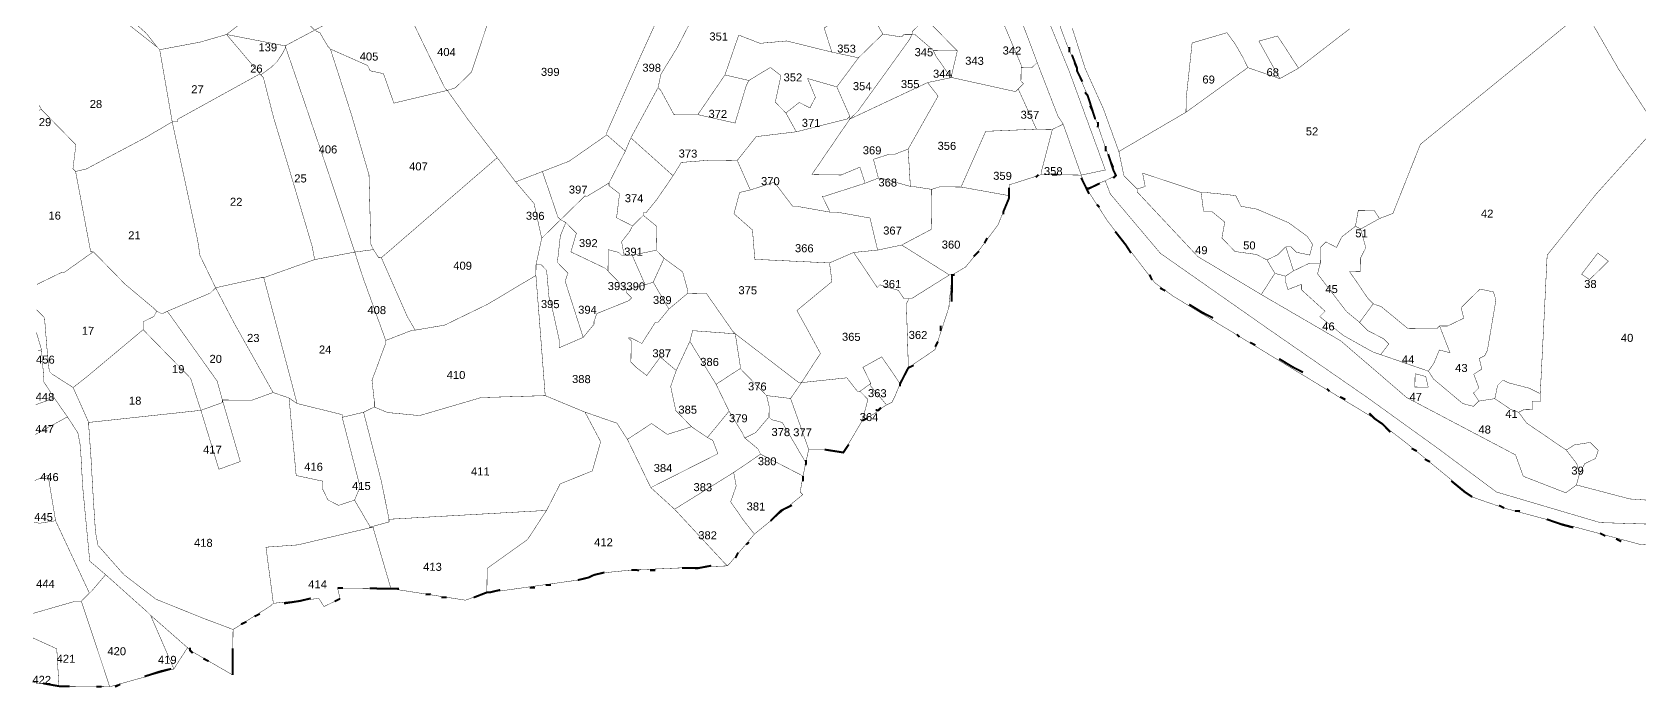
# Model space of a CAD drawing. Header units: metres. Extents: x 301380 to 306099, y 1982558 to 1991216.
# Drawn here: x 301380 to 303798, y 1982558 to 1983544 of the extents above; entities that cross this region are included whole.
import ezdxf

# ---------------------------------------------------------------- set-up
doc = ezdxf.new("R2010")
doc.units = ezdxf.units.M
for name, color, linetype in [('SURVEY NO.', 7, 'Continuous'), ('SURVEY PLOT BOUNDARY', 35, 'Continuous'), ('VILLAGE BOUNDARY', 212, 'Continuous')]:
    doc.layers.add(name, color=color, linetype=linetype)
doc.styles.add('PDF Arial', font='arial.ttf')

# ---------------------------------------------------------------- blocks, each defined once
blk = doc.blocks.new('THTU')
at = {"layer": 'SURVEY PLOT BOUNDARY', "lineweight": 18, "const_width": 0.602}
for points in [[(302916.7, 1983578.2), (302936.2, 1983525.8), (302951.8, 1983489.5), (302951.8, 1983485.5), (302967.4, 1983449.2), (302990.7, 1983380.8), (303010.1, 1983328.4), (302994, 1983320.5), (302965.8, 1983308.8), (302958, 1983329), (302994.2, 1983336.6), (302939.7, 1983485.7), (302885.1, 1983618.7)], [(302885.1, 1983618.7), (302939.7, 1983485.7), (302994.2, 1983336.6), (302958, 1983329), (302930.8, 1983405.5), (302922.9, 1983417.7), (302899.5, 1983478.1), (302891.7, 1983498.3), (302864.5, 1983570.8)], [(301520.6, 1983570.3), (301552.4, 1983541.8), (301568.2, 1983521.6), (301516.5, 1983562.3)], [(301516.5, 1983562.3), (301568.2, 1983521.6), (301572.2, 1983517.5), (301591, 1983409), (301550.6, 1983385.3), (301461.8, 1983338.2), (301445.7, 1983334.4), (301441.7, 1983338.5), (301446.2, 1983374.5), (301394.6, 1983427.3), (301390.7, 1983434.3), (301394.6, 1983427.3), (301390.6, 1983426.6), (301394.6, 1983427.3), (301446.2, 1983374.5), (301441.7, 1983338.5), (301445.7, 1983334.4), (301468.4, 1983213.8), (301472.4, 1983213.7), (301427.9, 1983182.1), (301423.9, 1983182.2), (301387.6, 1983164.6), (301423.9, 1983182.2), (301427.9, 1983182.1), (301472.4, 1983213.7), (301520, 1983165), (301563.7, 1983128.4), (301567.6, 1983124.4), (301563.5, 1983116.4), (301547.4, 1983108.5), (301547.3, 1983096.5), (301462.2, 1983025.3), (301442, 1983009.5), (301410.1, 1983029.9), (301406.1, 1983033.9), (301402.5, 1983070.1), (301399, 1983114.3), (301387.2, 1983126.4), (301399, 1983114.3), (301402.5, 1983070.1), (301406.1, 1983033.9), (301410.1, 1983029.9), (301442, 1983009.5), (301465.4, 1982957), (301465.4, 1982953), (301468.8, 1982904.8), (301472.2, 1982844.6), (301475.6, 1982792.4), (301479.3, 1982772.3), (301515, 1982731.8), (301518.9, 1982727.7), (301566.7, 1982691.1), (301638.5, 1982662.2), (301682.5, 1982645.6), (301681.7, 1982577.4), (301617.9, 1982614.2), (301614, 1982618.3), (301558.4, 1982667.1), (301554.4, 1982671.2), (301490.9, 1982728.1), (301467, 1982748.4), (301456.3, 1982860.9), (301453, 1982921.1), (301449.2, 1982941.2), (301433.4, 1982965.4), (301385, 1982938.8), (301433.4, 1982965.4), (301449.2, 1982941.2), (301453, 1982921.1), (301456.3, 1982860.9), (301467, 1982748.4), (301490.9, 1982728.1), (301470.5, 1982704.2), (301466.5, 1982700.2), (301415.6, 1982809.2), (301404.3, 1982877.5), (301384.2, 1982869.7), (301404.3, 1982877.5), (301415.6, 1982809.2), (301391.5, 1982805.4), (301383.5, 1982806.9), (301391.5, 1982805.4), (301415.6, 1982809.2), (301466.5, 1982700.2), (301454.3, 1982688.4), (301446.3, 1982688.4), (301381.9, 1982669.9), (301446.3, 1982688.4), (301454.3, 1982688.4), (301493.1, 1982571.6), (301496.9, 1982559.5), (301420.7, 1982560.4), (301417.4, 1982616.6), (301381.5, 1982633), (301417.4, 1982616.6), (301420.7, 1982560.4), (301392.7, 1982564.7), (301380.7, 1982566)], [(302944.5, 1983549.8), (302963.8, 1983489.4), (302991.2, 1983428.9), (303014.5, 1983364.4), (303022.1, 1983328.2), (303042, 1983308), (303041.9, 1983303.9), (303133.1, 1983206.6), (303228.7, 1983149.3), (303348.2, 1983079.7), (303447.5, 1982994.3), (303611, 1982908.2), (303622.7, 1982876), (303686.6, 1982851.2), (303702.7, 1982863), (303782.7, 1982842), (303919, 1982832.4)], [(303938.7, 1982800.1), (303738.2, 1982806.4), (303582.3, 1982852.4), (303494.8, 1982917.6), (303387.4, 1982995), (303240.1, 1983097), (303077, 1983211.3), (303001.8, 1983300.4), (302994, 1983320.5), (303010.1, 1983328.4), (302990.7, 1983380.8), (302967.4, 1983449.2), (302951.8, 1983485.5), (302951.8, 1983489.5), (302936.2, 1983525.8), (302916.7, 1983578.2)], [(303918.2, 1982764.2), (303798, 1982773.7), (303594, 1982828.2), (303546.1, 1982844.8), (303446.7, 1982926.2), (303399, 1982962.8), (303096.3, 1983146.8), (303068.4, 1983167.2), (302997.3, 1983260.3), (302965.8, 1983308.8), (302994, 1983320.5), (303001.8, 1983300.4), (303077, 1983211.3), (303240.1, 1983097), (303387.4, 1982995), (303494.8, 1982917.6), (303582.3, 1982852.4), (303738.2, 1982806.4), (303938.7, 1982800.1)], [(302355.8, 1983640.9), (302294.1, 1983505.2), (302244.7, 1983393.4), (302244.6, 1983389.4), (302188, 1983349.9), (302107.4, 1983318.7), (302079.8, 1983355.2), (302036.3, 1983411.8), (302004.7, 1983456.3), (302016.8, 1983460.2), (302029, 1983472.1), (302041.1, 1983484), (302070.2, 1983571.9)], [(303361.7, 1983549), (303284.8, 1983489.7), (303253.2, 1983538.2), (303225.1, 1983530.5), (303256.5, 1983474), (303208.5, 1983490.6), (303200.7, 1983506.7), (303188.9, 1983526.9), (303177.1, 1983543.1), (303124.7, 1983527.7), (303115.7, 1983443.5), (303115.5, 1983423.5), (303014.5, 1983364.4), (302991.2, 1983428.9), (302963.8, 1983489.4), (302944.5, 1983549.8)], [(303715, 1983577), (303638, 1983513.7), (303468, 1983375.3), (303426.7, 1983271.4), (303406.5, 1983263.6), (303398.6, 1983275.8), (303374.6, 1983276), (303370.3, 1983252), (303350, 1983236.2), (303341.8, 1983220.2), (303325.9, 1983228.5), (303317.8, 1983220.5), (303317.5, 1983196.5), (303301.4, 1983196.6), (303277.2, 1983184.9), (303265.6, 1983221.1), (303273.6, 1983221), (303281.6, 1983212.9), (303301.6, 1983208.7), (303305.8, 1983224.7), (303297.9, 1983236.8), (303270, 1983257.2), (303222.1, 1983277.8), (303198.1, 1983282.1), (303190.3, 1983298.2), (303146.2, 1983302.7), (303138.2, 1983302.8), (303050.3, 1983331.9), (303054.1, 1983311.8), (303042, 1983308), (303022.1, 1983328.2), (303014.5, 1983364.4), (303115.5, 1983423.5), (303208.5, 1983490.6), (303256.5, 1983474), (303284.8, 1983489.7), (303361.7, 1983549)], [(302571.4, 1983550.1), (302583, 1983513.9), (302515, 1983530.7), (302474.9, 1983527.1), (302442.9, 1983539.5), (302422.2, 1983479.6), (302381.4, 1983419.9), (302345.3, 1983420.3), (302325.6, 1983456.6), (302321.7, 1983460.7), (302325.9, 1983480.7), (302350.4, 1983520.6), (302399.7, 1983616.3)], [(303821.2, 1983399.3), (303731.9, 1983300), (303658.6, 1983208.6), (303653.3, 1983100.3), (303648.2, 1983000.1), (303632.2, 1983008.3), (303600.2, 1983016.7), (303592.2, 1983020.8), (303584.1, 1983012.8), (303579.9, 1982992.8), (303555.8, 1982989.1), (303547.9, 1983001.2), (303556, 1983009.1), (303548.2, 1983029.3), (303560.3, 1983037.2), (303556.5, 1983053.3), (303564.6, 1983057.2), (303568.7, 1983065.2), (303581.6, 1983141.2), (303577.7, 1983153.3), (303557.7, 1983157.6), (303529.3, 1983129.8), (303533.1, 1983113.7), (303508.9, 1983102), (303496.9, 1983102.1), (303492.8, 1983098.1), (303448.7, 1983098.6), (303409, 1983131.2), (303397, 1983135.4), (303389.1, 1983143.5), (303361.5, 1983183.9), (303377.5, 1983183.7), (303377.7, 1983203.8), (303385.9, 1983219.7), (303378.2, 1983247.9), (303406.5, 1983263.6), (303426.7, 1983271.4), (303468, 1983375.3), (303638, 1983513.7), (303715, 1983577), (303766.1, 1983488.2), (303813.4, 1983415.4)], [(303919, 1982832.4), (303782.7, 1982842), (303702.7, 1982863), (303706.9, 1982879), (303715.1, 1982895), (303731.3, 1982902.8), (303735.4, 1982914.8), (303723.5, 1982927), (303699.4, 1982923.2), (303687.3, 1982915.4), (303627.6, 1982956.2), (303615.7, 1982972.3), (303623.8, 1982976.3), (303635.9, 1982976.1), (303636, 1982988.2), (303648, 1982988), (303648.2, 1983000.1), (303653.3, 1983100.3), (303658.6, 1983208.6), (303731.9, 1983300), (303821.2, 1983399.3)]]:
    blk.add_lwpolyline(points, dxfattribs=at)
for points in [[(301766, 1983631.6), (301693, 1983556.2), (301672.7, 1983540.4), (301632.5, 1983528.8), (301572.2, 1983517.5), (301568.2, 1983521.6), (301552.4, 1983541.8), (301520.6, 1983570.3), (301512.7, 1983578.4), (301436.3, 1983563.2), (301424.3, 1983567.3), (301428.8, 1983603.4), (301433, 1983619.4), (301577.5, 1983629.8), (301674.4, 1983688.8), (301730.9, 1983712.3), (301758.3, 1983651.8)], [(303784.8, 1983716.6), (303800.7, 1983704.4), (303896, 1983619.1), (303979.3, 1983541.9), (304086.6, 1983448.4), (304086.3, 1983428.3), (304032.9, 1983312.6), (304024.5, 1983284.6), (303917, 1983350), (303821.2, 1983399.3), (303813.4, 1983415.4), (303766.1, 1983488.2), (303715, 1983577), (303659.2, 1983605.8), (303583.6, 1983658.8), (303515.9, 1983707.7), (303496, 1983720)], [(302399.7, 1983616.3), (302350.4, 1983520.6), (302325.9, 1983480.7), (302321.7, 1983460.7), (302280.7, 1983384.9), (302272.4, 1983365), (302244.6, 1983389.4), (302244.7, 1983393.4), (302294.1, 1983505.2), (302355.8, 1983640.9)], [(301946, 1983585.4), (301945.9, 1983573.4), (302000.7, 1983460.4), (302004.7, 1983456.3), (301924.3, 1983437.2), (301908.7, 1983481.5), (301888.7, 1983485.8), (301884.8, 1983493.8), (301828.9, 1983518.5), (301825, 1983522.6), (301813.2, 1983542.8), (301805.2, 1983546.9), (301894, 1983594)], [(302018, 1983568.5), (302070.2, 1983571.9), (302041.1, 1983484), (302029, 1983472.1), (302016.8, 1983460.2), (302004.7, 1983456.3), (302000.7, 1983460.4), (301945.9, 1983573.4), (301946, 1983585.4), (301990.4, 1983609), (302006.1, 1983580.7), (302006.1, 1983576.7)], [(302659.6, 1983541.1), (302623, 1983505.4), (302583, 1983513.9), (302571.4, 1983550.1), (302632, 1983589.5)], [(302708.4, 1983604.7), (302720, 1983560.4), (302703.7, 1983544.6), (302703.7, 1983540.6), (302691.6, 1983540.7), (302687.6, 1983536.7), (302659.6, 1983541.1), (302632, 1983589.5), (302700.4, 1983604.8)], [(302768.5, 1983592), (302772.2, 1983567.8), (302792.2, 1983567.6), (302840.3, 1983559), (302867.6, 1983494.5), (302867.3, 1983470.5), (302871.3, 1983466.4), (302859.1, 1983454.5), (302763.1, 1983475.7), (302763.1, 1983479.7), (302771.6, 1983515.7), (302767.6, 1983519.8), (302747.8, 1983540), (302724, 1983564.4), (302720, 1983560.4), (302708.4, 1983604.7)], [(302891.7, 1983498.3), (302883.6, 1983490.3), (302867.6, 1983490.5), (302867.6, 1983494.5), (302840.3, 1983559), (302832.4, 1983575.2), (302836.5, 1983579.1), (302856.7, 1983595), (302864.5, 1983570.8)], [(301805.2, 1983546.9), (301760.8, 1983523.3), (301672.7, 1983540.4), (301693, 1983556.2), (301781.4, 1983571.3)], [(302771.6, 1983515.7), (302735.5, 1983516.1), (302731.5, 1983520.2), (302707.7, 1983540.5), (302703.7, 1983540.6), (302703.7, 1983544.6), (302720, 1983560.4), (302724, 1983564.4), (302747.8, 1983540), (302767.6, 1983519.8)], [(301724.2, 1983479.6), (301720.2, 1983479.7), (301599.1, 1983412.9), (301599, 1983408.9), (301591, 1983409), (301572.2, 1983517.5), (301632.5, 1983528.8), (301672.7, 1983540.4)], [(301760.8, 1983523.3), (301760.7, 1983519.3), (301756.6, 1983511.4), (301748.5, 1983499.4), (301740.4, 1983491.5), (301724.2, 1983479.6), (301672.7, 1983540.4)], [(301828.9, 1983518.5), (301859.9, 1983421.9), (301886.9, 1983329.3), (301889.7, 1983225), (301893.6, 1983216.9), (301865.5, 1983213.2), (301826.8, 1983330), (301780.2, 1983467), (301760.8, 1983523.3), (301805.2, 1983546.9), (301813.2, 1983542.8), (301825, 1983522.6)], [(302583, 1983513.9), (302623, 1983505.4), (302590.4, 1983461.6), (302546.5, 1983474.2), (302558.2, 1983445.9), (302550, 1983430), (302534, 1983438.2), (302513.8, 1983422.4), (302497.9, 1983438.6), (302506.4, 1983478.6), (302490.5, 1983490.9), (302458.2, 1983471.2), (302422.2, 1983479.6), (302442.9, 1983539.5), (302474.9, 1983527.1), (302515, 1983530.7)], [(302703.7, 1983540.6), (302699.6, 1983532.6), (302622.1, 1983425.1), (302609.9, 1983413.2), (302610, 1983417.3), (302590.4, 1983461.6), (302623, 1983505.4), (302659.6, 1983541.1), (302687.6, 1983536.7), (302691.6, 1983540.7)], [(302735.5, 1983516.1), (302739.4, 1983508), (302759.1, 1983479.7), (302763.1, 1983479.7), (302763.1, 1983475.7), (302726.9, 1983468.1), (302609.9, 1983413.2), (302622.1, 1983425.1), (302699.6, 1983532.6), (302703.7, 1983540.6), (302707.7, 1983540.5), (302731.5, 1983520.2)], [(303208.5, 1983490.6), (303115.5, 1983423.5), (303115.7, 1983443.5), (303124.7, 1983527.7), (303177.1, 1983543.1), (303188.9, 1983526.9), (303200.7, 1983506.7)], [(301865.5, 1983213.2), (301805.2, 1983201.9), (301801.4, 1983222), (301766.7, 1983338.7), (301743.5, 1983415.2), (301728.1, 1983475.6), (301724.2, 1983479.6), (301740.4, 1983491.5), (301748.5, 1983499.4), (301756.6, 1983511.4), (301760.7, 1983519.3), (301760.8, 1983523.3), (301780.2, 1983467), (301826.8, 1983330)], [(302004.7, 1983456.3), (302036.3, 1983411.8), (302079.8, 1983355.2), (301905.5, 1983204.7), (301901.5, 1983204.8), (301893.6, 1983216.9), (301889.7, 1983225), (301886.9, 1983329.3), (301859.9, 1983421.9), (301828.9, 1983518.5), (301884.8, 1983493.8), (301888.7, 1983485.8), (301908.7, 1983481.5), (301924.3, 1983437.2)], [(302771.6, 1983515.7), (302763.1, 1983479.7), (302759.1, 1983479.7), (302739.4, 1983508), (302735.5, 1983516.1)], [(303284.8, 1983489.7), (303256.5, 1983474), (303225.1, 1983530.5), (303253.2, 1983538.2)], [(302513.8, 1983422.4), (302529.5, 1983394.1), (302469.2, 1983386.8), (302440.7, 1983351), (302400.6, 1983351.5), (302356.5, 1983348), (302344.2, 1983328), (302280.7, 1983384.9), (302321.7, 1983460.7), (302325.6, 1983456.6), (302345.3, 1983420.3), (302381.4, 1983419.9), (302437.4, 1983407.2), (302454.1, 1983463.2), (302458.2, 1983471.2), (302490.5, 1983490.9), (302506.4, 1983478.6), (302497.9, 1983438.6)], [(302930.8, 1983405.5), (302914.6, 1983397.7), (302890.6, 1983398), (302863.2, 1983458.5), (302871.3, 1983466.4), (302867.3, 1983470.5), (302867.6, 1983490.5), (302883.6, 1983490.3), (302891.7, 1983498.3), (302899.5, 1983478.1), (302922.9, 1983417.7)], [(301805.2, 1983201.9), (301728.7, 1983174.7), (301724.7, 1983174.7), (301656.3, 1983159.5), (301632.8, 1983207.9), (301629.1, 1983232), (301591, 1983409), (301599, 1983408.9), (301599.1, 1983412.9), (301720.2, 1983479.7), (301724.2, 1983479.6), (301728.1, 1983475.6), (301743.5, 1983415.2), (301766.7, 1983338.7), (301801.4, 1983222)], [(302458.2, 1983471.2), (302454.1, 1983463.2), (302437.4, 1983407.2), (302381.4, 1983419.9), (302422.2, 1983479.6)], [(302590.4, 1983461.6), (302610, 1983417.3), (302605.9, 1983413.3), (302529.5, 1983394.1), (302513.8, 1983422.4), (302534, 1983438.2), (302550, 1983430), (302558.2, 1983445.9), (302546.5, 1983474.2)], [(302697.7, 1983368.1), (302677.5, 1983360.3), (302669.5, 1983360.4), (302645.4, 1983352.7), (302653, 1983324.5), (302632.9, 1983316.7), (302625.2, 1983340.9), (302596.9, 1983329.1), (302552.8, 1983329.7), (302601.8, 1983401.3), (302609.9, 1983413.2), (302726.9, 1983468.1), (302742.7, 1983447.8)], [(302863.2, 1983458.5), (302890.6, 1983398), (302814.3, 1983394.8), (302777.2, 1983311), (302745.2, 1983311.4), (302733.1, 1983307.5), (302705.1, 1983311.8), (302701, 1983311.9), (302697.7, 1983368.1), (302742.7, 1983447.8), (302726.9, 1983468.1), (302763.1, 1983475.7), (302859.1, 1983454.5)], [(301656.3, 1983159.5), (301648.2, 1983151.5), (301583.7, 1983124.2), (301575.6, 1983120.3), (301567.6, 1983124.4), (301563.7, 1983128.4), (301520, 1983165), (301472.4, 1983213.7), (301468.4, 1983213.8), (301445.7, 1983334.4), (301461.8, 1983338.2), (301550.6, 1983385.3), (301591, 1983409), (301629.1, 1983232), (301632.8, 1983207.9)], [(302609.9, 1983413.2), (302601.8, 1983401.3), (302552.8, 1983329.7), (302596.9, 1983329.1), (302625.2, 1983340.9), (302632.9, 1983316.7), (302572.5, 1983297.3), (302568.5, 1983297.4), (302580.3, 1983273.2), (302532.2, 1983281.7), (302524.2, 1983281.8), (302496.5, 1983318.3), (302460.3, 1983306.6), (302440.7, 1983351), (302469.2, 1983386.8), (302529.5, 1983394.1), (302605.9, 1983413.3), (302610, 1983417.3)], [(302914.6, 1983397.7), (302897.9, 1983333.7), (302897.8, 1983329.7), (302849.5, 1983314.2), (302849.3, 1983298.1), (302777.2, 1983311), (302814.3, 1983394.8), (302890.6, 1983398)], [(302930.8, 1983405.5), (302958, 1983329), (302897.8, 1983329.7), (302897.9, 1983333.7), (302914.6, 1983397.7)], [(302272.4, 1983365), (302247.8, 1983317.1), (302215.5, 1983297.4), (302211.5, 1983297.5), (302175, 1983261.8), (302171, 1983265.9), (302147.7, 1983334.3), (302188, 1983349.9), (302244.6, 1983389.4)], [(302344.2, 1983328), (302319.7, 1983292.2), (302303.5, 1983272.3), (302299.4, 1983272.4), (302299.4, 1983268.4), (302283.2, 1983252.5), (302259.2, 1983264.8), (302263.7, 1983300.9), (302247.8, 1983313.1), (302247.8, 1983317.1), (302272.4, 1983365), (302280.7, 1983384.9)], [(302107.4, 1983318.7), (302135.1, 1983286.3), (302146.6, 1983234), (302138.1, 1983194), (302137.9, 1983178), (302065.2, 1983134.7), (302000.6, 1983103.3), (301956.4, 1983095.8), (301944.6, 1983116), (301905.5, 1983204.7), (302079.8, 1983355.2)], [(302460.3, 1983306.6), (302444.2, 1983302.8), (302435.8, 1983270.8), (302463.6, 1983246.4), (302467.1, 1983202.3), (302579.4, 1983196.9), (302583.1, 1983168.8), (302530.4, 1983125.3), (302546.1, 1983097), (302565.8, 1983060.7), (302537.2, 1983016.9), (302533.2, 1983016.9), (302437.7, 1983090.3), (302433.8, 1983094.3), (302394.3, 1983150.9), (302366.2, 1983151.3), (302366.3, 1983155.3), (302358.6, 1983183.4), (302330.7, 1983203.8), (302326.8, 1983207.9), (302318.8, 1983216), (302319.3, 1983252.1), (302299.4, 1983268.4), (302299.4, 1983272.4), (302303.5, 1983272.3), (302319.7, 1983292.2), (302344.2, 1983328), (302356.5, 1983348), (302400.6, 1983351.5), (302440.7, 1983351)], [(302701, 1983311.9), (302657.1, 1983324.4), (302653, 1983324.5), (302645.4, 1983352.7), (302669.5, 1983360.4), (302677.5, 1983360.3), (302697.7, 1983368.1)], [(302175, 1983261.8), (302146.6, 1983234), (302135.1, 1983286.3), (302107.4, 1983318.7), (302147.7, 1983334.3), (302171, 1983265.9)], [(302701, 1983311.9), (302705.1, 1983311.8), (302733.1, 1983307.5), (302732.4, 1983247.3), (302688, 1983223.8), (302651.8, 1983216.2), (302640.3, 1983264.4), (302592.3, 1983273), (302580.3, 1983273.2), (302568.5, 1983297.4), (302572.5, 1983297.3), (302632.9, 1983316.7), (302653, 1983324.5), (302657.1, 1983324.4)], [(303138.2, 1983302.8), (303141.9, 1983274.7), (303153.9, 1983274.6), (303173.8, 1983258.3), (303169.5, 1983234.3), (303189.3, 1983214), (303221.4, 1983209.6), (303237.3, 1983201.4), (303249.1, 1983181.2), (303228.7, 1983149.3), (303133.1, 1983206.6), (303041.9, 1983303.9), (303042, 1983308), (303054.1, 1983311.8), (303050.3, 1983331.9)], [(302283.2, 1983252.5), (302279.1, 1983244.5), (302266.8, 1983228.6), (302270.6, 1983208.5), (302266.6, 1983208.6), (302262.6, 1983212.6), (302246.6, 1983216.8), (302246.3, 1983184.7), (302242.3, 1983188.8), (302190.5, 1983213.5), (302198.8, 1983241.5), (302182.9, 1983257.7), (302175, 1983261.8), (302211.5, 1983297.5), (302215.5, 1983297.4), (302247.8, 1983317.1), (302247.8, 1983313.1), (302263.7, 1983300.9), (302259.2, 1983264.8)], [(302580.3, 1983273.2), (302592.3, 1983273), (302640.3, 1983264.4), (302651.8, 1983216.2), (302615.7, 1983212.6), (302579.4, 1983196.9), (302467.1, 1983202.3), (302463.6, 1983246.4), (302435.8, 1983270.8), (302444.2, 1983302.8), (302460.3, 1983306.6), (302496.5, 1983318.3), (302524.2, 1983281.8), (302532.2, 1983281.7)], [(302849.3, 1983298.1), (302841, 1983274.2), (302832.8, 1983254.2), (302800.2, 1983210.4), (302783.9, 1983190.6), (302763.7, 1983178.8), (302759.7, 1983178.8), (302688, 1983223.8), (302732.4, 1983247.3), (302733.1, 1983307.5), (302745.2, 1983311.4), (302777.2, 1983311)], [(303265.6, 1983221.1), (303253.4, 1983209.2), (303237.3, 1983201.4), (303221.4, 1983209.6), (303189.3, 1983214), (303169.5, 1983234.3), (303173.8, 1983258.3), (303153.9, 1983274.6), (303141.9, 1983274.7), (303138.2, 1983302.8), (303146.2, 1983302.7), (303190.3, 1983298.2), (303198.1, 1983282.1), (303222.1, 1983277.8), (303270, 1983257.2), (303297.9, 1983236.8), (303305.8, 1983224.7), (303301.6, 1983208.7), (303281.6, 1983212.9), (303273.6, 1983221)], [(303406.5, 1983263.6), (303378.2, 1983247.9), (303370.3, 1983252), (303374.6, 1983276), (303398.6, 1983275.8)], [(302182.9, 1983257.7), (302174.7, 1983237.7), (302170.2, 1983197.7), (302186.1, 1983181.4), (302181.9, 1983169.4), (302209, 1983084.9), (302172.7, 1983069.2), (302172.9, 1983081.3), (302161.4, 1983133.6), (302157.6, 1983145.6), (302154, 1983185.8), (302146.1, 1983193.9), (302138.1, 1983194), (302146.6, 1983234), (302175, 1983261.8)], [(302246.3, 1983184.7), (302274, 1983156.3), (302274, 1983152.3), (302278, 1983148.3), (302281.9, 1983144.2), (302277.9, 1983140.2), (302229.5, 1983120.7), (302225.3, 1983108.8), (302225.3, 1983104.7), (302209, 1983084.9), (302181.9, 1983169.4), (302186.1, 1983181.4), (302170.2, 1983197.7), (302174.7, 1983237.7), (302182.9, 1983257.7), (302198.8, 1983241.5), (302190.5, 1983213.5), (302242.3, 1983188.8)], [(302318.8, 1983216), (302282.7, 1983208.4), (302270.6, 1983208.5), (302266.8, 1983228.6), (302279.1, 1983244.5), (302283.2, 1983252.5), (302299.4, 1983268.4), (302319.3, 1983252.1)], [(303378.2, 1983247.9), (303385.9, 1983219.7), (303377.7, 1983203.8), (303377.5, 1983183.7), (303361.5, 1983183.9), (303389.1, 1983143.5), (303397, 1983135.4), (303376.6, 1983107.5), (303356.8, 1983123.8), (303313.3, 1983180.5), (303317.5, 1983196.5), (303317.8, 1983220.5), (303325.9, 1983228.5), (303341.8, 1983220.2), (303350, 1983236.2), (303370.3, 1983252)], [(301912.1, 1983080.3), (301912.1, 1983076.3), (301891.4, 1983020.3), (301895, 1982988.2), (301894.9, 1982980.2), (301878.8, 1982972.3), (301846.6, 1982964.7), (301846.7, 1982968.7), (301778.7, 1982985.5), (301767.1, 1983029.8), (301728.7, 1983174.7), (301805.2, 1983201.9), (301865.5, 1983213.2), (301877.1, 1983177)], [(301905.5, 1983204.7), (301944.6, 1983116), (301956.4, 1983095.8), (301952.4, 1983095.9), (301912.1, 1983080.3), (301877.1, 1983177), (301865.5, 1983213.2), (301893.6, 1983216.9), (301901.5, 1983204.8)], [(302270.6, 1983208.5), (302282.7, 1983208.4), (302302.2, 1983164), (302274, 1983156.3), (302246.3, 1983184.7), (302246.6, 1983216.8), (302262.6, 1983212.6), (302266.6, 1983208.6)], [(302330.7, 1983203.8), (302314.3, 1983167.9), (302302.2, 1983164), (302282.7, 1983208.4), (302318.8, 1983216), (302326.8, 1983207.9)], [(302366.2, 1983151.3), (302337.9, 1983127.5), (302314.3, 1983167.9), (302330.7, 1983203.8), (302358.6, 1983183.4), (302366.3, 1983155.3)], [(302699.1, 1983143.4), (302695, 1983135.4), (302697.9, 1983043.1), (302697.9, 1983039.1), (302685.6, 1983015.2), (302658, 1983055.6), (302629.7, 1983039.9), (302641.5, 1983015.7), (302625.3, 1983003.8), (302621.3, 1983003.9), (302605.5, 1983024.1), (302537.2, 1983016.9), (302565.8, 1983060.7), (302546.1, 1983097), (302530.4, 1983125.3), (302583.1, 1983168.8), (302579.4, 1983196.9), (302615.7, 1983212.6), (302651.2, 1983160), (302655.2, 1983164), (302683.2, 1983155.6), (302691.1, 1983143.5)], [(302759.7, 1983178.8), (302703.1, 1983143.4), (302691.1, 1983143.5), (302683.2, 1983155.6), (302655.2, 1983164), (302651.2, 1983160), (302615.7, 1983212.6), (302651.8, 1983216.2), (302688, 1983223.8)], [(303277.2, 1983184.9), (303265.1, 1983177), (303249.1, 1983181.2), (303237.3, 1983201.4), (303253.4, 1983209.2), (303265.6, 1983221.1)], [(303710.4, 1983179.9), (303734.8, 1983211.7), (303750.7, 1983199.5), (303722.3, 1983171.7)], [(303710.4, 1983179.9), (303722.3, 1983171.7), (303750.7, 1983199.5), (303734.8, 1983211.7)], [(302151.9, 1982997.3), (302055.5, 1982994.4), (301963, 1982967.3), (301914.9, 1982971.9), (301894.9, 1982980.2), (301895, 1982988.2), (301891.4, 1983020.3), (301912.1, 1983076.3), (301912.1, 1983080.3), (301952.4, 1983095.9), (301956.4, 1983095.8), (302000.6, 1983103.3), (302065.2, 1983134.7), (302137.9, 1983178), (302141.4, 1983133.8)], [(302209, 1983084.9), (302225.3, 1983104.7), (302225.3, 1983108.8), (302229.5, 1983120.7), (302277.9, 1983140.2), (302281.9, 1983144.2), (302278, 1983148.3), (302274, 1983152.3), (302274, 1983156.3), (302302.2, 1983164), (302314.3, 1983167.9), (302337.9, 1983127.5), (302321.6, 1983107.6), (302317.6, 1983107.7), (302297.2, 1983075.8), (302281.2, 1983084), (302277.2, 1983084.1), (302281.2, 1983080), (302280.8, 1983047.9), (302288.7, 1983039.8), (302304.6, 1983027.6), (302325, 1983055.4), (302348.9, 1983035.1), (302340.6, 1983011.1), (302348.2, 1982974.9), (302371.9, 1982950.6), (302335.7, 1982939), (302311.8, 1982955.3), (302275.5, 1982931.6), (302259.7, 1982955.9), (302211.7, 1982972.5), (302151.9, 1982997.3), (302141.4, 1983133.8), (302137.9, 1983178), (302138.1, 1983194), (302146.1, 1983193.9), (302154, 1983185.8), (302157.6, 1983145.6), (302161.4, 1983133.6), (302172.9, 1983081.3), (302172.7, 1983069.2)], [(302763.7, 1983178.8), (302759.2, 1983134.7), (302759.1, 1983130.7), (302738.3, 1983066.7), (302697.9, 1983039.1), (302697.9, 1983043.1), (302695, 1983135.4), (302699.1, 1983143.4), (302703.1, 1983143.4), (302759.7, 1983178.8)], [(303265.1, 1983177), (303265, 1983169), (303268.9, 1983156.9), (303289, 1983164.7), (303288.9, 1983156.7), (303324.7, 1983124.2), (303316.6, 1983116.2), (303352.3, 1983087.7), (303396.2, 1983063.1), (303408.2, 1983059), (303468.1, 1983038.2), (303480.1, 1983034.1), (303488, 1983022), (303531.7, 1982985.4), (303547.7, 1982981.2), (303555.8, 1982989.1), (303579.9, 1982992.8), (303603.8, 1982976.5), (303615.7, 1982972.3), (303627.6, 1982956.2), (303687.3, 1982915.4), (303703.1, 1982895.1), (303706.9, 1982879), (303702.7, 1982863), (303686.6, 1982851.2), (303622.7, 1982876), (303611, 1982908.2), (303447.5, 1982994.3), (303348.2, 1983079.7), (303228.7, 1983149.3), (303249.1, 1983181.2)], [(303376.6, 1983107.5), (303388.5, 1983095.3), (303412.4, 1983083), (303420.4, 1983074.9), (303408.2, 1983059), (303396.2, 1983063.1), (303352.3, 1983087.7), (303316.6, 1983116.2), (303324.7, 1983124.2), (303288.9, 1983156.7), (303289, 1983164.7), (303268.9, 1983156.9), (303265, 1983169), (303265.1, 1983177), (303277.2, 1983184.9), (303301.4, 1983196.6), (303317.5, 1983196.5), (303313.3, 1983180.5), (303356.8, 1983123.8)], [(301742.7, 1983002), (301710.5, 1982990.3), (301666.4, 1982990.8), (301658.7, 1983019), (301583.7, 1983124.2), (301648.2, 1983151.5), (301656.3, 1983159.5), (301683.8, 1983107)], [(301778.7, 1982985.5), (301766.7, 1982993.7), (301742.7, 1983002), (301683.8, 1983107), (301656.3, 1983159.5), (301724.7, 1983174.7), (301728.7, 1983174.7), (301767.1, 1983029.8)], [(303555.8, 1982989.1), (303547.7, 1982981.2), (303531.7, 1982985.4), (303488, 1983022), (303480.1, 1983034.1), (303488.2, 1983046), (303496.5, 1983066), (303512.5, 1983061.8), (303496.9, 1983102.1), (303508.9, 1983102), (303533.1, 1983113.7), (303529.3, 1983129.8), (303557.7, 1983157.6), (303577.7, 1983153.3), (303581.6, 1983141.2), (303568.7, 1983065.2), (303564.6, 1983057.2), (303556.5, 1983053.3), (303560.3, 1983037.2), (303548.2, 1983029.3), (303556, 1983009.1), (303547.9, 1983001.2)], [(302437.7, 1983090.3), (302373.6, 1983095), (302369.4, 1983079), (302348.9, 1983035.1), (302325, 1983055.4), (302304.6, 1983027.6), (302288.7, 1983039.8), (302280.8, 1983047.9), (302281.2, 1983080), (302277.2, 1983084.1), (302281.2, 1983084), (302297.2, 1983075.8), (302317.6, 1983107.7), (302321.6, 1983107.6), (302337.9, 1983127.5), (302366.2, 1983151.3), (302394.3, 1983150.9), (302433.8, 1983094.3)], [(303496.9, 1983102.1), (303512.5, 1983061.8), (303496.5, 1983066), (303488.2, 1983046), (303480.1, 1983034.1), (303468.1, 1983038.2), (303408.2, 1983059), (303420.4, 1983074.9), (303412.4, 1983083), (303388.5, 1983095.3), (303376.6, 1983107.5), (303397, 1983135.4), (303409, 1983131.2), (303448.7, 1983098.6), (303492.8, 1983098.1)], [(301583.7, 1983124.2), (301658.7, 1983019), (301666.4, 1982990.8), (301666.3, 1982986.8), (301634.1, 1982975.2), (301618.6, 1983023.5), (301563.1, 1983080.3), (301547.3, 1983096.5), (301547.4, 1983108.5), (301563.5, 1983116.4), (301567.6, 1983124.4), (301575.6, 1983120.3)], [(301386.4, 1983064.1), (301394.5, 1983066.2), (301398, 1983022), (301397.9, 1983018), (301413.7, 1982993.7), (301397.9, 1983018), (301398, 1983022), (301394.5, 1983066.2), (301386.8, 1983092.3), (301394.5, 1983066.2)], [(301634.1, 1982975.2), (301465.4, 1982957), (301442, 1983009.5), (301462.2, 1983025.3), (301547.3, 1983096.5), (301563.1, 1983080.3), (301618.6, 1983023.5)], [(302437.7, 1983090.3), (302445.2, 1983042), (302445.2, 1983038), (302408.8, 1983014.4), (302369.4, 1983079), (302373.6, 1983095)], [(302537.2, 1983016.9), (302520.9, 1982993), (302484.8, 1982997.4), (302445.2, 1983038), (302445.2, 1983042), (302437.7, 1983090.3), (302533.2, 1983016.9)], [(302408.8, 1983014.4), (302428.4, 1982974), (302395.8, 1982934.3), (302371.9, 1982950.6), (302348.2, 1982974.9), (302340.6, 1983011.1), (302348.9, 1983035.1), (302369.4, 1983079)], [(302685.6, 1983015.2), (302677.3, 1982995.2), (302673.2, 1982987.2), (302665.2, 1982983.3), (302641.4, 1983011.7), (302641.5, 1983015.7), (302629.7, 1983039.9), (302658, 1983055.6)], [(302484.8, 1982997.4), (302488.6, 1982981.3), (302488.4, 1982965.3), (302468.1, 1982941.5), (302452, 1982933.6), (302448.1, 1982941.7), (302428.4, 1982974), (302408.8, 1983014.4), (302445.2, 1983038)], [(302625.3, 1983003.8), (302637.2, 1982991.7), (302628.8, 1982959.7), (302600.2, 1982911.8), (302572.1, 1982916.2), (302548.1, 1982916.5), (302520.9, 1982993), (302537.2, 1983016.9), (302605.5, 1983024.1), (302621.3, 1983003.9)], [(302665.2, 1982983.3), (302653, 1982975.4), (302649, 1982971.5), (302628.8, 1982959.7), (302637.2, 1982991.7), (302625.3, 1983003.8), (302641.5, 1983015.7), (302641.4, 1983011.7)], [(303476, 1983026.1), (303479.8, 1983010), (303459.7, 1983010.3), (303460, 1983030.3)], [(303476, 1983026.1), (303460, 1983030.3), (303459.7, 1983010.3), (303479.8, 1983010)], [(303648.2, 1983000.1), (303648, 1982988), (303636, 1982988.2), (303635.9, 1982976.1), (303623.8, 1982976.3), (303615.7, 1982972.3), (303603.8, 1982976.5), (303579.9, 1982992.8), (303584.1, 1983012.8), (303592.2, 1983020.8), (303600.2, 1983016.7), (303632.2, 1983008.3)], [(301413.7, 1982993.7), (301385.5, 1982983.5), (301413.7, 1982993.7), (301433.4, 1982965.4)], [(301766.7, 1982993.7), (301777.4, 1982877.2), (301817.4, 1982868.7), (301817.3, 1982856.7), (301825.1, 1982840.5), (301841.1, 1982832.3), (301865.2, 1982840.1), (301888.8, 1982799.7), (301892.8, 1982799.6), (301780.2, 1982772.9), (301732, 1982769.4), (301743.1, 1982685), (301739, 1982681.1), (301682.5, 1982645.6), (301638.5, 1982662.2), (301566.7, 1982691.1), (301518.9, 1982727.7), (301515, 1982731.8), (301479.3, 1982772.3), (301475.6, 1982792.4), (301472.2, 1982844.6), (301468.8, 1982904.8), (301465.4, 1982953), (301465.4, 1982957), (301634.1, 1982975.2), (301661.2, 1982886.6), (301693.4, 1982898.2), (301666.4, 1982990.8), (301710.5, 1982990.3), (301742.7, 1983002)], [(301634.1, 1982975.2), (301666.3, 1982986.8), (301666.4, 1982990.8), (301693.4, 1982898.2), (301661.2, 1982886.6)], [(301778.7, 1982985.5), (301846.7, 1982968.7), (301846.6, 1982964.7), (301873.5, 1982860), (301865.2, 1982840.1), (301841.1, 1982832.3), (301825.1, 1982840.5), (301817.3, 1982856.7), (301817.4, 1982868.7), (301777.4, 1982877.2), (301766.7, 1982993.7)], [(302211.7, 1982972.5), (302235.3, 1982928.1), (302222.8, 1982884.1), (302174.4, 1982864.6), (302153.9, 1982824.7), (301917, 1982811.4), (301905.7, 1982867.7), (301878.8, 1982972.3), (301894.9, 1982980.2), (301914.9, 1982971.9), (301963, 1982967.3), (302055.5, 1982994.4), (302151.9, 1982997.3)], [(302520.9, 1982993), (302548.1, 1982916.5), (302543.8, 1982896.4), (302508.4, 1982957), (302492.4, 1982961.2), (302488.4, 1982965.3), (302488.6, 1982981.3), (302484.8, 1982997.4)], [(301917, 1982811.4), (301917, 1982807.4), (301888.8, 1982799.7), (301865.2, 1982840.1), (301873.5, 1982860), (301846.6, 1982964.7), (301878.8, 1982972.3), (301905.7, 1982867.7)], [(302275.5, 1982931.6), (302310.7, 1982859), (302346.4, 1982826.5), (302421.7, 1982745.4), (302425.7, 1982741.3), (302281.2, 1982735), (302245.1, 1982731.4), (302225, 1982727.6), (302216.9, 1982723.7), (302200.8, 1982719.9), (302068.2, 1982701.3), (302064.2, 1982701.4), (302064.6, 1982737.5), (302125.3, 1982780.9), (302153.9, 1982824.7), (302174.4, 1982864.6), (302222.8, 1982884.1), (302235.3, 1982928.1), (302211.7, 1982972.5), (302259.7, 1982955.9)], [(302452, 1982933.6), (302471.8, 1982917.3), (302475.8, 1982909.3), (302435.3, 1982881.7), (302346.4, 1982826.5), (302310.7, 1982859), (302411.6, 1982910), (302403.8, 1982930.2), (302395.8, 1982934.3), (302428.4, 1982974), (302448.1, 1982941.7)], [(302543.8, 1982896.4), (302539.6, 1982876.4), (302475.8, 1982909.3), (302471.8, 1982917.3), (302452, 1982933.6), (302468.1, 1982941.5), (302488.4, 1982965.3), (302492.4, 1982961.2), (302508.4, 1982957)], [(302371.9, 1982950.6), (302395.8, 1982934.3), (302403.8, 1982930.2), (302411.6, 1982910), (302310.7, 1982859), (302275.5, 1982931.6), (302311.8, 1982955.3), (302335.7, 1982939)], [(303706.9, 1982879), (303703.1, 1982895.1), (303687.3, 1982915.4), (303699.4, 1982923.2), (303723.5, 1982927), (303735.4, 1982914.8), (303731.3, 1982902.8), (303715.1, 1982895)], [(302539.6, 1982876.4), (302535.3, 1982852.4), (302539.2, 1982848.4), (302466.4, 1982789), (302450.5, 1982809.3), (302430.8, 1982837.6), (302439.1, 1982861.5), (302435.3, 1982881.7), (302475.8, 1982909.3)], [(302466.4, 1982789), (302429.7, 1982745.3), (302425.7, 1982741.3), (302421.7, 1982745.4), (302346.4, 1982826.5), (302435.3, 1982881.7), (302439.1, 1982861.5), (302430.8, 1982837.6), (302450.5, 1982809.3)], [(302064.2, 1982701.4), (302032, 1982689.7), (301919.9, 1982707.1), (301892.8, 1982799.6), (301888.8, 1982799.7), (301917, 1982807.4), (301917, 1982811.4), (302153.9, 1982824.7), (302125.3, 1982780.9), (302064.6, 1982737.5)], [(301919.9, 1982707.1), (301839.6, 1982708), (301843.5, 1982691.9), (301819.3, 1982680.1), (301811.4, 1982692.3), (301743.1, 1982685), (301732, 1982769.4), (301780.2, 1982772.9), (301892.8, 1982799.6)], [(301558.4, 1982667.1), (301593.5, 1982586.4), (301496.9, 1982559.5), (301493.1, 1982571.6), (301454.3, 1982688.4), (301466.5, 1982700.2), (301470.5, 1982704.2), (301490.9, 1982728.1), (301554.4, 1982671.2)], [(301614, 1982618.3), (301593.5, 1982586.4), (301558.4, 1982667.1)]]:
    blk.add_lwpolyline(points, close=True, dxfattribs=at)
at = {"layer": 'VILLAGE BOUNDARY', "lineweight": 18, "const_width": 3.01}
for points in [[(302940.1, 1983521.8), (302940, 1983513.8)], [(302959.6, 1983469.4), (302951.8, 1983485.5), (302951.8, 1983489.5), (302944, 1983509.7)], [(302947.9, 1983497.6), (302951.8, 1983489.5)], [(302963.4, 1983453.3), (302967.4, 1983449.2), (302971.3, 1983437.2), (302979, 1983413)], [(302975.1, 1983425.1), (302971.2, 1983433.2)], [(302982.9, 1983400.9), (302983, 1983408.9)], [(302994.6, 1983372.7), (302994.5, 1983364.7)], [(303006.1, 1983324.4), (303010.1, 1983328.4), (303006.2, 1983336.5), (302998.5, 1983360.6)], [(303002.3, 1983348.5), (303006.2, 1983340.5)], [(302893.8, 1983329.7), (302889.7, 1983325.8)], [(302921.9, 1983329.4), (302913.9, 1983329.5)], [(302985.9, 1983316.6), (302969.8, 1983308.8), (302965.8, 1983308.8), (302957.9, 1983325)], [(302849.4, 1983310.2), (302849.3, 1983294.1), (302841, 1983274.2), (302841, 1983270.2)], [(302969.7, 1983300.8), (302965.8, 1983308.8)], [(302985.5, 1983280.5), (302981.5, 1983284.6)], [(302816.5, 1983234.3), (302812.4, 1983226.4)], [(303032.8, 1983211.8), (303025, 1983223.9), (303009.1, 1983244.1)], [(302804.2, 1983214.4), (302796.1, 1983206.5)], [(302767.7, 1983178.7), (302763.7, 1983178.8), (302763.2, 1983138.7)], [(303064.5, 1983171.3), (303060.5, 1983179.4)], [(303084.3, 1983155), (303076.4, 1983159.1)], [(303156.1, 1983114.1), (303140.1, 1983122.3), (303120.2, 1983134.5)], [(302746.8, 1983102.7), (302746.7, 1983094.7)], [(302742.5, 1983078.7), (302738.4, 1983070.7)], [(303195.9, 1983085.5), (303191.9, 1983089.6)], [(303219.8, 1983073.2), (303211.8, 1983077.3)], [(302706, 1983043), (302697.9, 1983039.1), (302693.8, 1983031.1), (302685.6, 1983015.2), (302685.5, 1983011.2)], [(303291.5, 1983032.3), (303275.6, 1983040.5), (303255.6, 1983052.7)], [(303331.3, 1983003.7), (303327.3, 1983007.8)], [(303355.2, 1982991.4), (303347.2, 1982995.5)], [(302636.9, 1982963.6), (302628.8, 1982959.7)], [(302657.1, 1982979.4), (302653, 1982975.4), (302649, 1982975.5)], [(303422.9, 1982942.5), (303411, 1982954.6), (303399, 1982962.8), (303391.1, 1982970.9)], [(302608.3, 1982923.8), (302600.2, 1982911.8), (302572.1, 1982916.2)], [(303462.6, 1982913.9), (303454.7, 1982918)], [(302543.9, 1982900.5), (302543.8, 1982892.4)], [(303482.5, 1982897.7), (303474.5, 1982901.8)], [(302539.6, 1982876.4), (302539.5, 1982868.4)], [(303546.1, 1982844.8), (303534.1, 1982852.9), (303514.3, 1982869.2)], [(302523, 1982832.5), (302506.9, 1982824.7), (302490.7, 1982808.8)], [(303594, 1982828.2), (303586.1, 1982832.3)], [(303618, 1982823.9), (303610, 1982824)], [(303698, 1982798.9), (303682, 1982803.1), (303658, 1982811.4)], [(303746, 1982786.3), (303738, 1982790.4)], [(302458.2, 1982777.1), (302454.1, 1982773.1)], [(303770, 1982778), (303762, 1982782.1)], [(302401.6, 1982741.6), (302381.5, 1982737.8), (302357.5, 1982738.1)], [(302442, 1982761.2), (302437.9, 1982753.2)], [(302241, 1982731.4), (302225, 1982727.6), (302216.9, 1982723.7), (302200.8, 1982719.9)], [(302293.2, 1982734.8), (302281.2, 1982735)], [(302317.3, 1982734.6), (302309.3, 1982734.7)], [(301799.3, 1982692.4), (301783.2, 1982688.6), (301759.1, 1982684.8)], [(301843.5, 1982691.9), (301835.4, 1982688)], [(301847.7, 1982707.9), (301839.6, 1982708)], [(301931.9, 1982706.9), (301887.8, 1982707.4)], [(301979.9, 1982698.3), (301971.9, 1982698.4)], [(302003.9, 1982694), (301995.9, 1982694.1)], [(302084.3, 1982705.2), (302068.2, 1982701.3), (302064.2, 1982701.4), (302044.1, 1982693.6)], [(302136.5, 1982708.6), (302128.5, 1982708.7)], [(302160.6, 1982712.3), (302152.6, 1982712.4)], [(301722.9, 1982669.2), (301714.8, 1982665.3)], [(301702.7, 1982657.4), (301694.6, 1982653.5)], [(301621.9, 1982610.2), (301617.9, 1982614.2), (301618, 1982618.3)], [(301645.8, 1982597.9), (301637.8, 1982602)], [(301682.1, 1982617.5), (301681.7, 1982577.4)], [(301589.5, 1982586.5), (301573.4, 1982582.7), (301549.3, 1982574.9)], [(301436.8, 1982560.2), (301420.7, 1982560.4), (301396.7, 1982564.6)], [(301484.9, 1982559.6), (301476.9, 1982559.7)], [(301513, 1982563.3), (301505, 1982559.4)]]:
    blk.add_lwpolyline(points, dxfattribs=at)
at = {"layer": 'SURVEY NO.', "char_height": 12.03, "attachment_point": 7, "rotation": 359.339, "style": 'PDF Arial'}
for s, insert in [('351', (302398.7, 1983531.3)), ('139', (301720.6, 1983515.1)), ('404', (301989.3, 1983508)), ('353', (302591, 1983513.1)), ('345', (302707.3, 1983507.7)), ('342', (302839.7, 1983510.2)), ('26', (301708.2, 1983483.1)), ('405', (301872.9, 1983501.3)), ('398', (302297.9, 1983484.4)), ('343', (302783.4, 1983494.8)), ('399', (302145.4, 1983478.1)), ('352', (302510.3, 1983469.9)), ('354', (302614.5, 1983456.6)), ('355', (302686.7, 1983459.8)), ('344', (302735, 1983475.3)), ('69', (303140.1, 1983466.6)), ('68', (303236.5, 1983477.5)), ('27', (301619.6, 1983452.1)), ('28', (301466.9, 1983429.8)), ('372', (302397.4, 1983415)), ('357', (302866.7, 1983413.6)), ('29', (301390.3, 1983402.6)), ('371', (302537.6, 1983401.4)), ('52', (303295.6, 1983388.6)), ('406', (301811.1, 1983361.6)), ('369', (302629.4, 1983360.2)), ('356', (302741.8, 1983366.9)), ('407', (301947.2, 1983336)), ('373', (302352.5, 1983355.3)), ('25', (301774.5, 1983317.9)), ('370', (302476.4, 1983313.8)), ('368', (302652.9, 1983311.8)), ('359', (302825.5, 1983321.8)), ('358', (302901.8, 1983328.9)), ('397', (302187.4, 1983301.1)), ('374', (302271.5, 1983288.1)), ('16', (301404.8, 1983262)), ('22', (301677.8, 1983282.9)), ('396', (302122.8, 1983261.7)), ('42', (303559, 1983265.2)), ('367', (302660.1, 1983239.5)), ('21', (301524.8, 1983232.5)), ('392', (302202.6, 1983220.7)), ('366', (302527.4, 1983212.9)), ('360', (302748.1, 1983218.4)), ('50', (303201.4, 1983217.2)), ('51', (303370.1, 1983235.3)), ('391', (302270.6, 1983207.8)), ('49', (303129.1, 1983210)), ('409', (302013.6, 1983186.7)), ('393390', (302245.9, 1983156)), ('375', (302442.4, 1983149.7)), ('361', (302659.2, 1983159.2)), ('45', (303325, 1983151.5)), ('38', (303714.2, 1983159.1)), ('408', (301884.5, 1983120)), ('395', (302145.4, 1983129)), ('394', (302201.4, 1983120.4)), ('389', (302313.9, 1983135.1)), ('46', (303320.3, 1983095.4)), ('17', (301454.9, 1983088.9)), ('23', (301703.5, 1983078)), ('365', (302598.1, 1983079.7)), ('362', (302698.4, 1983082.5)), ('40', (303769.4, 1983078.2)), ('456', (301386.2, 1983045.5)), ('20', (301647, 1983046.5)), ('24', (301811.6, 1983060.7)), ('387', (302313, 1983054.9)), ('44', (303440.1, 1983045.9)), ('19', (301590.6, 1983031.1)), ('410', (302003.7, 1983022.4)), ('386', (302385, 1983042)), ('43', (303520.2, 1983032.9)), ('388', (302192.2, 1983016.2)), ('376', (302456.8, 1983005.1)), ('448', (301385.6, 1982989.4)), ('18', (301525.9, 1982983.7)), ('363', (302637.2, 1982995)), ('47', (303451.5, 1982989.6)), ('385', (302352.1, 1982970.2)), ('379', (302428.2, 1982957.3)), ('364', (302624.8, 1982959)), ('41', (303595.6, 1982963.9)), ('447', (301385, 1982941.2)), ('378 377', (302492.1, 1982936.5)), ('48', (303555.2, 1982940.3)), ('417', (301637.4, 1982910.2)), ('416', (301789.5, 1982884.4)), ('411', (302040.2, 1982877.5)), ('384', (302315, 1982882.4)), ('380', (302471.6, 1982892.6)), ('39', (303694.9, 1982878.5)), ('446', (301392.2, 1982868.9)), ('415', (301861.4, 1982855.5)), ('383', (302374.8, 1982853.6)), ('445', (301383.5, 1982808.8)), ('381', (302454.7, 1982824.6)), ('382', (302382, 1982781.3)), ('418', (301623.7, 1982770)), ('412', (302225.5, 1982771)), ('413', (301968.3, 1982733.9)), ('444', (301386.3, 1982708.5)), ('414', (301795.5, 1982707.8)), ('421', (301417.1, 1982595.8)), ('420', (301493.5, 1982607)), ('419', (301569.5, 1982594.1)), ('422', (301380.7, 1982564.1))]:
    blk.add_mtext(s, dxfattribs=dict(at, insert=insert))

msp = doc.modelspace()

# ---------------------------------------------------------------- block references
msp.add_blockref('THTU', (0, 0))

doc.saveas('drawing.dxf')
